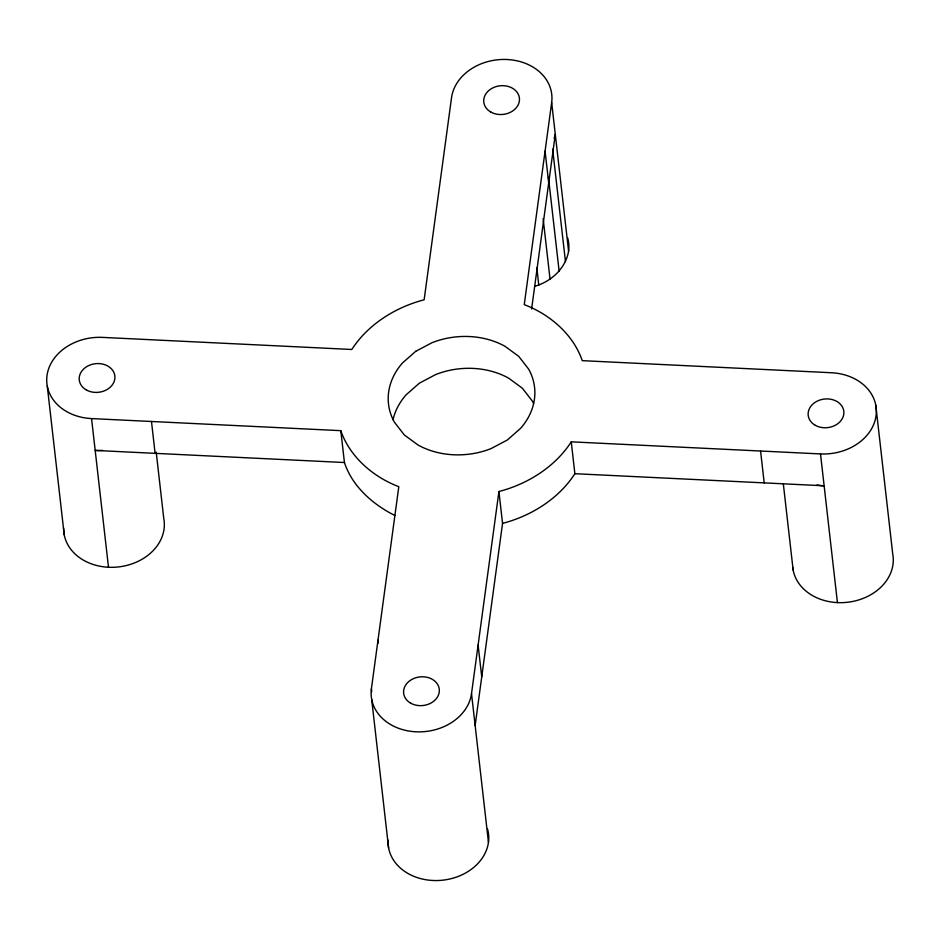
<?xml version="1.0" encoding="UTF-8"?>
<svg xmlns="http://www.w3.org/2000/svg" width="940" height="940" viewBox="0 0 940 940"><rect width="100%" height="100%" fill="white"/><g stroke="black" fill="none" stroke-linecap="round" stroke-linejoin="round"><path stroke-width="1.41" d="M371.735 691.687L371.406 688.785L398.807 486.673C373.286 477.062 349.762 456.875 340.809 430.661L91.556 418.582A50.478 40.526 -6.5 0 1 47 375.554A50.478 40.526 -6.5 0 1 102.566 337.389L351.807 349.48C367.951 324.394 395.552 307.215 424.14 299.801L451.541 97.678A50.478 40.526 -6.5 0 1 507.106 59.514A50.478 40.526 -6.5 0 1 551.663 102.531L568.594 251.215C565.61 268.441 551.028 281.788 534.59 286.312M488.459 842.322L471.516 693.638L498.917 491.526C527.516 484.112 555.117 466.922 571.25 441.835L820.502 453.926A50.478 40.526 -6.5 0 0 876.057 415.762A50.478 40.526 -6.5 0 0 831.5 372.745L582.26 360.654C573.294 334.44 549.771 314.265 524.25 304.654L551.663 102.531M475.147 725.504L502.548 523.38L498.917 491.526M531.617 308.99L555.282 134.397L554.118 138.309M571.25 441.835L574.88 473.701C558.736 498.788 531.147 515.966 502.548 523.38M394.823 515.461C372.945 504.545 352.183 486.38 344.44 462.527L95.187 450.436A50.478 40.526 -6.5 0 0 102.507 450.354M574.88 473.701L824.133 485.792A50.478 40.526 -6.5 0 1 816.931 485.005M875.775 405.175L892.718 553.86A50.478 40.526 -6.5 0 1 848.961 602.093A50.478 40.526 -6.5 0 1 792.773 567.56M820.502 453.926L837.434 602.611M783.302 483.642L793.16 570.181M760.577 451.024L764.197 482.878M552.649 149.143L565.469 261.637M548.455 177.437L559.136 271.19M545.071 151.129L548.702 182.995M543.144 218.632L550.041 279.204M536.834 267.853L538.796 285.149M478.108 645.052L481.738 676.906M377.998 640.187L378.327 643.089M371.688 699.372L388.62 848.056M340.809 430.661L344.44 462.527M156.216 452.163L163.772 518.504A50.478 40.526 -6.5 0 1 117.535 567.032A50.478 40.526 -6.5 0 1 63.638 528.221M151.481 421.484L155.112 453.339M91.556 418.582L108.5 567.255M47.282 386.14L64.225 534.825M393.014 419.792A73.496 59.008 -6.5 0 1 406.033 394.906L419.287 383.226L435.655 374.566A73.496 59.008 -6.5 0 1 508.552 378.091L522.37 388.22L532.298 401.028A73.496 59.008 -6.5 0 1 533.615 403.565M471.516 693.638A50.478 40.526 -6.5 0 1 415.962 731.802A50.478 40.526 -6.5 0 1 371.406 688.785M567.713 238.043A50.478 40.526 -6.5 0 1 568.594 251.215M487.578 829.15A50.478 40.526 -6.5 0 1 442.752 880.181A50.478 40.526 -6.5 0 1 388.091 840.113M415.656 351.36L402.414 363.04A73.496 59.008 -6.5 0 0 394.401 422.154L404.318 434.962L418.147 445.09A73.496 59.008 -6.5 0 0 491.032 448.615L507.412 439.955L520.654 428.276A73.496 59.008 -6.5 0 0 528.668 369.162L518.739 356.366L504.921 346.237A73.496 59.008 -6.5 0 0 432.024 342.701L415.656 351.36M410.874 703.273A17.931 14.394 -6.5 0 0 439.238 692.075A17.931 14.394 -6.5 0 0 414.27 678.292A17.931 14.394 -6.5 0 0 410.874 703.273M86.48 390.041A17.931 14.394 -6.5 0 0 114.833 378.844A17.931 14.394 -6.5 0 0 89.864 365.072A17.931 14.394 -6.5 0 0 86.48 390.041M815.415 425.385A17.931 14.394 -6.5 0 0 843.779 414.199A17.931 14.394 -6.5 0 0 818.811 400.416A17.931 14.394 -6.5 0 0 815.415 425.385M491.021 112.165A17.931 14.394 -6.5 0 0 519.374 100.968A17.931 14.394 -6.5 0 0 494.405 87.185A17.931 14.394 -6.5 0 0 491.021 112.165"/></g></svg>
